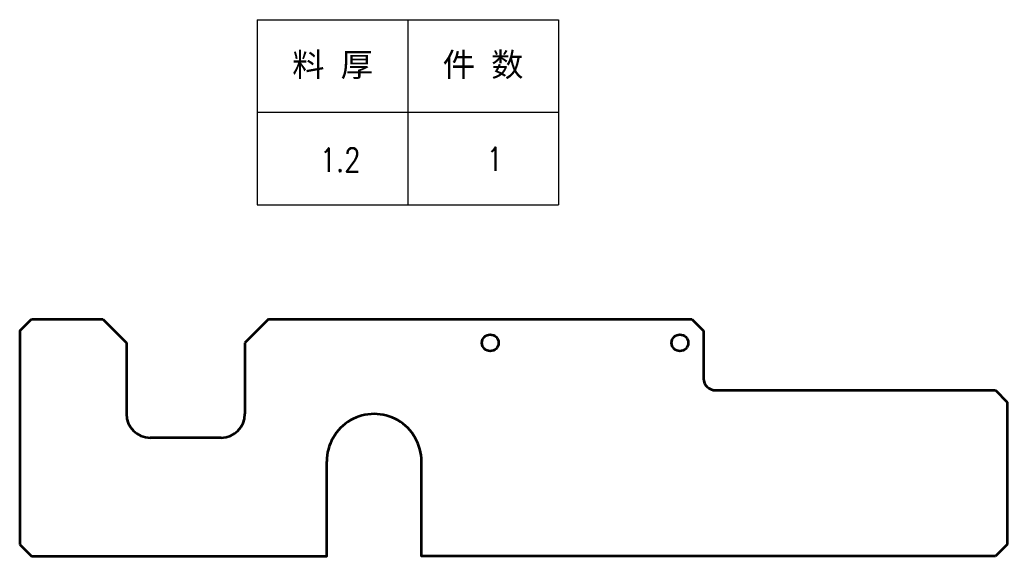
# Model space of a CAD drawing. Header units: millimetres. Extents: x -51192 to 104182, y -50696 to 36518.
# Drawn here: x -50980.2 to -50563.6, y 36291.5 to 36517.7 of the extents above; entities that cross this region are included whole.
import ezdxf
from ezdxf.enums import TextEntityAlignment as Align

# ---------------------------------------------------------------- set-up
doc = ezdxf.new("R2010")
doc.units = ezdxf.units.MM
doc.header["$LTSCALE"] = 0.5
doc.layers.add('标注线', color=3, linetype='Continuous', lineweight=18)
doc.layers.add('粗实线', color=7, linetype='Continuous', lineweight=35)
doc.styles.add('DIM', font='romans.shx', dxfattribs={"width": 0.8, "bigfont": 'bigfont.shx'})
doc.styles.get("Standard").update_dxf_attribs({"font": 'simplex.shx'})

# ---------------------------------------------------------------- blocks, each defined once
blk = doc.blocks.new('*T142')
at = {"color": 0, "linetype": 'ByBlock', "lineweight": -2, "transparency": 16777216}
for p, q in [((0, 0), (127, 0)), ((0, 0), (0, -78)), ((63.5, 0), (63.5, -78)), ((127, 0), (127, -78)), ((0, -39), (127, -39)), ((0, -78), (127, -78))]:
    blk.add_line(p, q, dxfattribs=at)
at = {"color": 0, "transparency": 16777216, "char_height": 10, "width": 60.5, "attachment_point": 5}
for s, insert in [('{\\fSimSun|b0|i0|c134|p2;件 数}', (95.25, -19.5)), ('{\\fSimSun|b0|i0|c134|p2;料 厚}', (31.75, -19.5))]:
    blk.add_mtext(s, dxfattribs=dict(at, insert=insert))
blk = doc.blocks.new('拆图参数')
blk.add_blockref('*T142', (-63.5, 78))
at = {"style": 'DIM', "width": 0.8}
blk.add_attdef('6', text='', height=10, dxfattribs=at).set_placement((-37.13, 18.91), align=Align.MIDDLE_LEFT)
blk.add_attdef('1', text='', height=10, dxfattribs=at).set_placement((36.65, 19.27), align=Align.MIDDLE_CENTER)

msp = doc.modelspace()

# ---------------------------------------------------------------- linework, layer by layer
at = {"layer": '粗实线', "lineweight": 35, "ltscale": 0.176777}
for p, q in [((-50980.221, 36386.504), (-50975.221, 36391.504)), ((-50696.721, 36391.504), (-50691.721, 36386.504)), ((-50568.621, 36361.504), (-50563.621, 36356.504)), ((-50980.221, 36296.504), (-50975.221, 36291.504)), ((-50563.621, 36296.504), (-50568.621, 36291.504))]:
    msp.add_line(p, q, dxfattribs=at)
at = {"layer": '粗实线', "lineweight": 35, "ltscale": 0.030002}
for p, q in [((-50975.221, 36391.504), (-50945.221, 36391.504)), ((-50945.221, 36391.504), (-50935.221, 36381.504)), ((-50875.221, 36391.504), (-50885.221, 36381.504)), ((-50875.221, 36391.504), (-50696.721, 36391.504)), ((-50935.221, 36381.504), (-50935.221, 36361.504)), ((-50885.221, 36381.504), (-50885.221, 36361.504)), ((-50935.221, 36361.504), (-50935.221, 36351.504)), ((-50885.221, 36361.504), (-50885.221, 36351.504)), ((-50895.221, 36341.504), (-50925.221, 36341.504))]:
    msp.add_line(p, q, dxfattribs=at)
at = {"layer": '粗实线', "lineweight": 35}
for p, q in [((-50980.221, 36386.504), (-50980.221, 36356.504)), ((-50691.721, 36386.504), (-50691.721, 36366.504)), ((-50686.721, 36361.504), (-50568.621, 36361.504)), ((-50980.221, 36356.504), (-50980.221, 36296.504)), ((-50563.621, 36356.504), (-50563.621, 36296.504))]:
    msp.add_line(p, q, dxfattribs=at)
at = {"layer": '粗实线', "lineweight": 35, "ltscale": 0.030002}
msp.add_lwpolyline([(-50975.221, 36291.504), (-50850.721, 36291.504), (-50850.721, 36331.504)], dxfattribs=at)
at = {"layer": '粗实线', "lineweight": 35}
msp.add_lwpolyline([(-50568.621, 36291.504), (-50810.721, 36291.504), (-50810.721, 36331.504)], dxfattribs=at)
for centre in [(-50781.721, 36381.504), (-50701.721, 36381.504)]:
    msp.add_circle(centre, 3.5, dxfattribs=at)
msp.add_arc((-50686.721, 36366.504), 5, 180.00001, 270, dxfattribs=at)
at = {"layer": '粗实线', "lineweight": 35, "ltscale": 0.030002}
for centre, radius, start, end in [((-50925.221, 36351.504), 10, 180, 270), ((-50895.221, 36351.504), 10, 270, 0), ((-50830.721, 36331.504), 20, 360, 180.00001)]:
    msp.add_arc(centre, radius, start, end, dxfattribs=at)

# ---------------------------------------------------------------- block references
at = {"layer": '标注线'}
msp.add_blockref('拆图参数', (-50816.502, 36439.736), dxfattribs=at).add_auto_attribs({'1': '1', '6': '1.2'})

doc.saveas('drawing.dxf')
